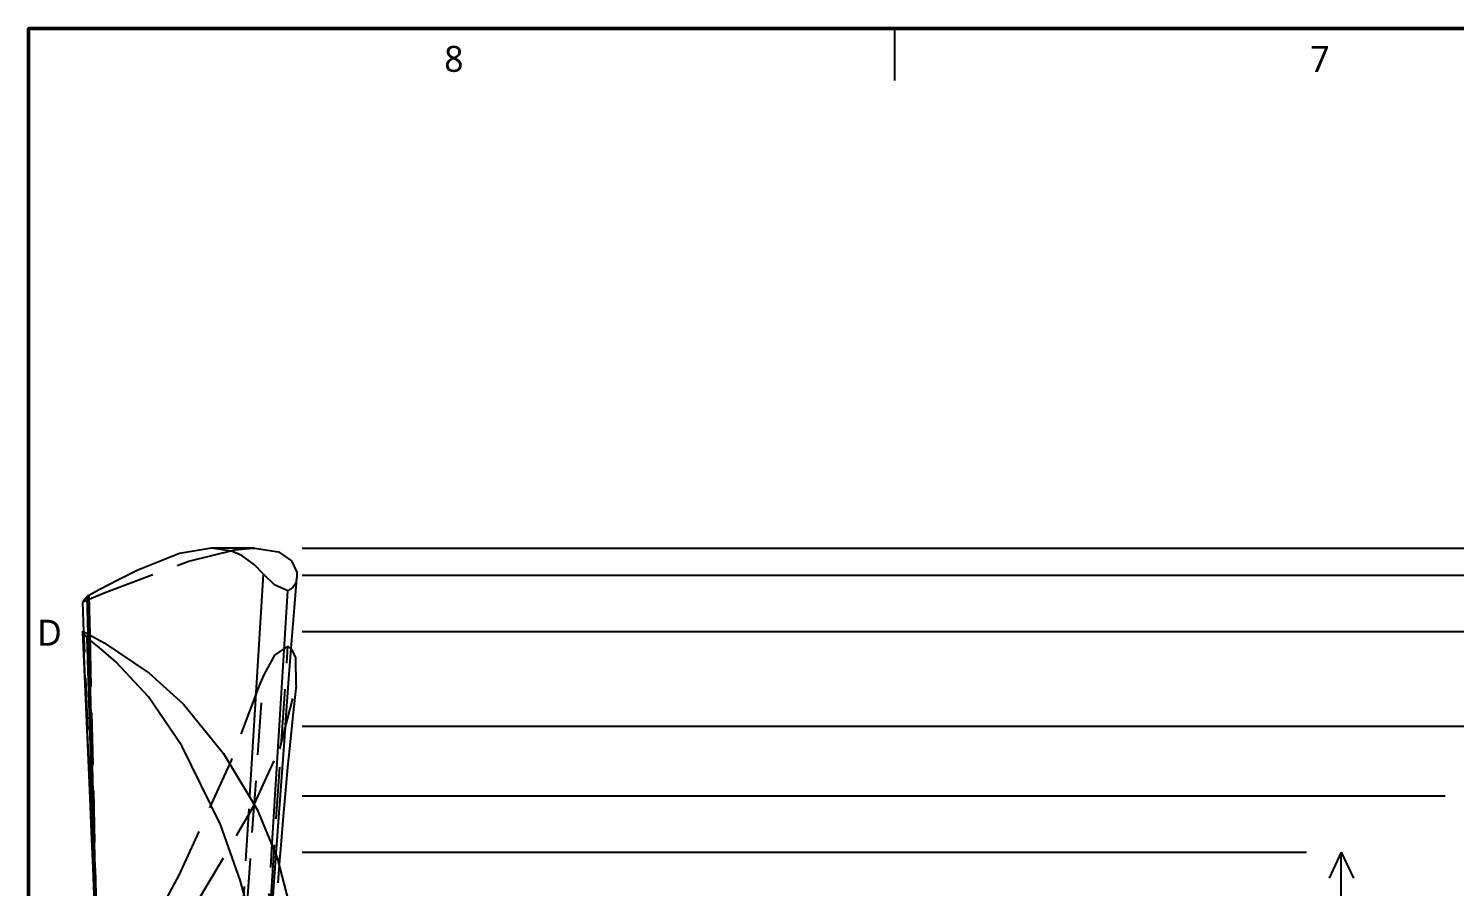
# Model space of a CAD drawing. Header units: metres. Extents: x -18 to 410, y -32 to 287.
# Drawn here: x 10 to 92.3, y 237.5 to 287 of the extents above; entities that cross this region are included whole.
import ezdxf

# ---------------------------------------------------------------- set-up
doc = ezdxf.new("R2010")
doc.units = ezdxf.units.M
doc.linetypes.add('DASHED', pattern=[4.5, 3, -1.5])
for name, color, linetype in [('BORDER', 7, 'Continuous'), ('DIM', 2, 'Continuous'), ('HIDDEN', 9, 'DASHED'), ('VISIBLE', 3, 'Continuous')]:
    doc.layers.add(name, color=color, linetype=linetype)
doc.styles.add('CHINESE', font='msjh.ttc')

msp = doc.modelspace()

# ---------------------------------------------------------------- linework, layer by layer
at = {"layer": 'BORDER'}
for p, q in [((10, 287), (10, 284)), ((60, 287), (60, 284))]:
    msp.add_line(p, q, dxfattribs=at)
at = {"layer": 'BORDER', "lineweight": 50}
msp.add_lwpolyline([(10, 10), (410, 10), (410, 287), (10, 287)], close=True, dxfattribs=at)
at = {"layer": 'DIM', "color": 2}
for p, q in [((25.794, 257), (127.794, 257)), ((25.794, 255.45), (115.794, 255.45)), ((25.794, 252.206), (107.794, 252.206)), ((25.794, 246.73), (99.794, 246.73)), ((25.794, 242.712), (91.794, 242.712)), ((25.794, 239.459), (83.794, 239.459)), ((85.794, 239.459), (85.094, 237.959)), ((85.794, 179.032), (85.794, 239.459)), ((85.794, 239.459), (86.494, 237.959))]:
    msp.add_line(p, q, dxfattribs=at)
at = {"layer": 'HIDDEN'}
for p, q in [((13.777, 237.514), (13.201, 252.185)), ((13.966, 233.361), (13.44, 252.06)), ((13.534, 252.011), (13.976, 233.408)), ((23.701, 232.404), (24.98, 251.357)), ((22.277, 231.619), (23.573, 249.668)), ((22.277, 234.479), (22.785, 242.712)), ((23.701, 234.088), (24.068, 239.963))]:
    msp.add_line(p, q, dxfattribs=at)
for points in [[(14.375, 254.422), (19.255, 256.263), (21.907, 256.914), (22.497, 256.978), (23.053, 257)], [(25.488, 255.27), (25.491, 255.311)], [(13.134, 253.914), (14.375, 254.422)], [(24.98, 251.357), (24.202, 250.828)], [(25.161, 251.172), (24.98, 251.357)], [(24.202, 250.828), (23.573, 249.668)], [(23.573, 249.668), (23.32, 249.078), (21.692, 244.753), (18.672, 238.129), (15.897, 232.993), (14.085, 230.155)], [(14.375, 229.665), (17.448, 233.298), (19.723, 236.548), (22.94, 241.997), (24.505, 245.429), (25.461, 249.072)], [(24.279, 239.385), (23.88, 233.891)], [(24.481, 238.777), (24.393, 237.697)]]:
    msp.add_lwpolyline(points, dxfattribs=at)
at = {"layer": 'VISIBLE'}
for p, q in [((23.053, 257), (20.573, 257)), ((22.785, 242.712), (23.573, 255.506)), ((24.068, 239.963), (24.98, 254.552)), ((13.201, 252.185), (13.134, 253.914)), ((13.44, 252.06), (13.38, 254.215)), ((13.48, 254.27), (13.534, 252.011)), ((13.949, 233.593), (13.134, 252.219)), ((13.966, 233.378), (13.38, 251.832)), ((13.48, 251.758), (13.976, 233.342)), ((13.895, 234.507), (13.777, 237.514))]:
    msp.add_line(p, q, dxfattribs=at)
for points in [[(20.573, 257), (18.71, 256.695), (16.317, 255.736), (15.189, 255.183), (14.085, 254.603)], [(23.573, 255.506), (23.041, 256.037), (22.323, 256.584), (21.729, 256.844), (20.573, 257)], [(23.053, 257), (24.428, 256.794), (25.191, 256.274), (25.492, 255.624), (25.492, 255.311)], [(24.202, 254.889), (23.573, 255.506)], [(24.829, 246.809), (25.031, 249.475), (25.204, 251.723), (25.349, 253.56), (25.488, 255.27)], [(25.492, 255.311), (25.442, 254.982)], [(14.085, 254.603), (13.48, 254.27)], [(24.98, 254.552), (24.202, 254.889)], [(25.257, 254.745), (24.98, 254.552)], [(25.442, 254.982), (25.257, 254.745)], [(13.38, 254.215), (13.134, 253.914)], [(13.48, 254.27), (13.38, 254.215)], [(13.134, 252.219), (14.375, 251.546)], [(13.139, 252.168), (13.134, 252.219)], [(13.141, 252.127), (13.139, 252.168)], [(13.735, 238.5), (13.735, 238.5), (13.715, 238.953), (13.642, 240.633), (13.557, 242.588), (13.419, 245.752), (13.139, 252.167)], [(13.38, 251.832), (13.141, 252.127)], [(13.141, 252.126), (13.372, 246.832), (13.526, 243.303), (13.623, 241.075), (13.696, 239.406), (13.735, 238.5)], [(13.48, 251.758), (13.38, 251.832)], [(14.085, 251.281), (13.48, 251.758)], [(23.573, 232.895), (23.223, 234.173), (22.785, 235.823), (22.22, 237.852), (21.082, 241.066), (18.847, 245.601), (16.933, 248.426), (15.036, 250.454), (14.085, 251.281)], [(14.375, 251.546), (16.974, 249.798), (18.947, 247.999), (21.263, 245.158), (23.2, 241.925), (24.366, 239.13), (25.167, 236.018), (25.494, 233.236), (25.442, 231.238)], [(25.257, 251.061), (25.161, 251.172)], [(25.442, 250.67), (25.257, 251.061)], [(25.461, 249.072), (25.442, 250.67)], [(25.461, 249.072), (25.286, 247.532), (25.064, 245.452), (24.957, 244.369), (24.857, 243.252), (24.71, 241.536), (24.57, 239.86), (24.481, 238.777)], [(24.817, 246.652), (24.546, 243.015), (24.279, 239.385)]]:
    msp.add_lwpolyline(points, dxfattribs=at)

# ---------------------------------------------------------------- texts
at = {"layer": 'BORDER', "style": 'CHINESE'}
for s, p in [('8', (34, 284.5)), ('7', (84, 284.5)), ('D', (10.5, 251.375))]:
    msp.add_text(s, height=1.5, dxfattribs=at).set_placement(p)

doc.saveas('drawing.dxf')
